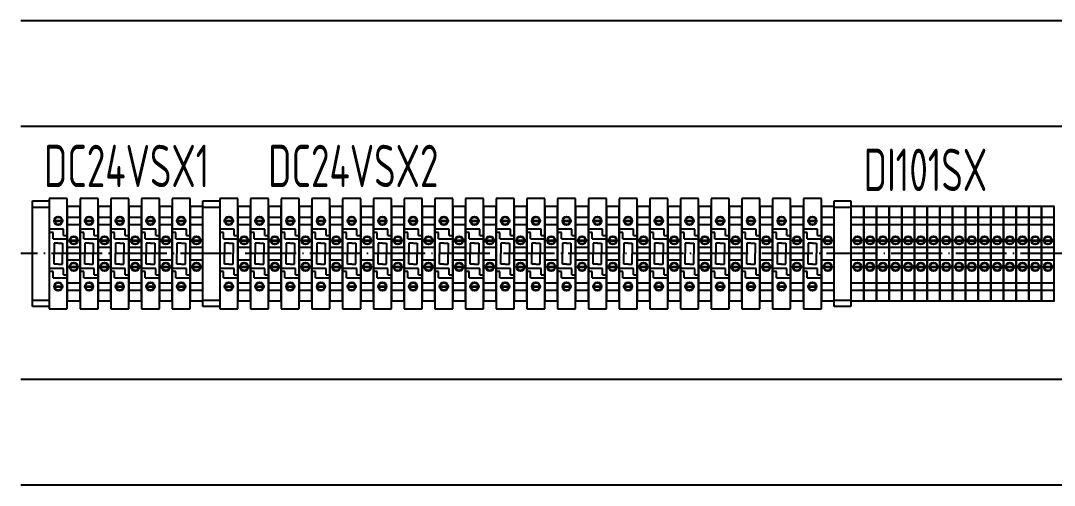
# Model space of a CAD drawing. Header units: millimetres. Extents: x 30557 to 235556, y -116603 to -73383.
# Drawn here: x 131278.6 to 131766.6, y -75100.7 to -74881.5 of the extents above; entities that cross this region are included whole.
import ezdxf

# ---------------------------------------------------------------- set-up
doc = ezdxf.new("R2010")
doc.units = ezdxf.units.MM
doc.linetypes.add('ZWCAD_ISO04W100', pattern=[30.5, 24, -3, 0.5, -3])
doc.layers.add('1', color=3, linetype='Continuous')
doc.styles.add('supcon', font='sceie.shx', dxfattribs={"width": 0.75, "height": 40, "bigfont": 'sceic.shx'})

# ---------------------------------------------------------------- blocks, each defined once
blk = doc.blocks.new('SAKDU2.5')
at = {"color": 253}
for p, q in [((516132.13, 339835.66), (516138.13, 339835.66)), ((516132.13, 339832.16), (516138.13, 339832.16)), ((516132.13, 339821.41), (516138.13, 339821.41)), ((516133.43, 339824.81), (516136.82, 339824.81)), ((516133.43, 339824.51), (516136.82, 339824.51)), ((516132.13, 339815.41), (516138.13, 339815.41)), ((516133.43, 339812.31), (516136.82, 339812.31)), ((516133.43, 339812.01), (516136.82, 339812.01)), ((516132.13, 339804.66), (516138.13, 339804.66)), ((516132.13, 339801.16), (516138.13, 339801.16))]:
    blk.add_line(p, q, dxfattribs=at)
at = {"color": 253, "lineweight": -3}
blk.add_lwpolyline([(516132.13, 339796.16), (516138.13, 339796.16), (516138.13, 339840.66), (516132.13, 339840.66)], close=True, dxfattribs=at)
at = {"color": 253}
for centre, radius in [((516135.13, 339824.66), 2), ((516135.13, 339824.66), 1.7), ((516135.13, 339812.16), 2), ((516135.13, 339812.16), 1.7)]:
    blk.add_circle(centre, radius, dxfattribs=at)
blk = doc.blocks.new('8端子块')
for p in [(-500909.85, -336987.34), (-500903.85, -336987.34), (-500897.85, -336987.34), (-500891.85, -336987.34), (-500885.85, -336987.34), (-500879.85, -336987.34), (-500873.85, -336987.34), (-500867.85, -336987.34)]:
    blk.add_blockref('SAKDU2.5', p)
blk = doc.blocks.new('固定块')
for p, q in [((516096.27, 339845.14), (516104.27, 339845.14)), ((516096.27, 339795.14), (516096.27, 339845.14)), ((516104.27, 339845.14), (516104.27, 339795.14)), ((516096.27, 339842.14), (516104.27, 339842.14)), ((516096.27, 339798.14), (516104.27, 339798.14)), ((516104.27, 339795.14), (516096.27, 339795.14))]:
    blk.add_line(p, q)
blk = doc.blocks.new('SAKSI 4')
at = {"color": 253}
for p, q in [((516105.17, 339844.41), (516105.17, 339792.41)), ((516113.67, 339844.41), (516105.17, 339844.41)), ((516113.67, 339792.41), (516113.67, 339844.41)), ((516111.92, 339829.91), (516105.17, 339829.91)), ((516107.73, 339834.06), (516111.11, 339834.06)), ((516107.73, 339833.76), (516111.11, 339833.76)), ((516111.92, 339826.91), (516111.92, 339829.91)), ((516106.92, 339828.41), (516105.17, 339828.41)), ((516106.92, 339825.41), (516106.92, 339828.41)), ((516106.92, 339825.41), (516113.67, 339825.41)), ((516111.92, 339826.91), (516113.67, 339826.91)), ((516109.42, 339823.41), (516107.42, 339823.41)), ((516107.42, 339823.41), (516107.42, 339818.41)), ((516109.42, 339823.41), (516111.42, 339823.41)), ((516111.42, 339823.41), (516111.42, 339818.41)), ((516107.42, 339813.41), (516107.42, 339818.41)), ((516111.42, 339813.41), (516111.42, 339818.41)), ((516111.92, 339811.41), (516105.17, 339811.41)), ((516109.42, 339813.41), (516107.42, 339813.41)), ((516109.42, 339813.41), (516111.42, 339813.41)), ((516111.92, 339808.41), (516111.92, 339811.41)), ((516106.92, 339809.91), (516105.17, 339809.91)), ((516106.92, 339806.91), (516106.92, 339809.91)), ((516106.92, 339806.91), (516113.67, 339806.91)), ((516111.92, 339808.41), (516113.67, 339808.41)), ((516107.73, 339803.06), (516111.11, 339803.06)), ((516107.73, 339802.76), (516111.11, 339802.76)), ((516105.17, 339792.41), (516113.67, 339792.41))]:
    blk.add_line(p, q, dxfattribs=at)
for centre, radius in [((516109.42, 339833.91), 2), ((516109.42, 339833.91), 1.7), ((516109.42, 339802.91), 2), ((516109.42, 339802.91), 1.7)]:
    blk.add_circle(centre, radius, dxfattribs=at)

msp = doc.modelspace()

# ---------------------------------------------------------------- linework, layer by layer
at = {"lineweight": -3}
for p, q in [((132018.55, -74881.46), (131278.56, -74881.46)), ((132018.55, -74931.46), (131278.56, -74931.46)), ((132018.55, -75050.73), (131278.56, -75050.73)), ((132018.55, -75100.73), (131278.56, -75100.73)), ((132018.55, -75100.73), (131278.56, -75100.73))]:
    msp.add_line(p, q, dxfattribs=at)
at = {"color": 4, "linetype": 'ZWCAD_ISO04W100', "lineweight": -3}
msp.add_line((132018.55, -74991.39), (131278.56, -74991.39), dxfattribs=at)

# ---------------------------------------------------------------- block references
for name, p in [('固定块', (-384812.19, -414811.54)), ('SAKSI 4', (-384813.09, -414809.8)), ('SAKDU2.5', (-384831.55, -414809.8)), ('SAKSI 4', (-384798.59, -414809.8)), ('SAKDU2.5', (-384817.05, -414809.8)), ('SAKSI 4', (-384784.09, -414809.8)), ('SAKDU2.5', (-384802.55, -414809.8)), ('SAKSI 4', (-384769.59, -414809.8)), ('SAKDU2.5', (-384788.05, -414809.8)), ('SAKSI 4', (-384755.09, -414809.8)), ('SAKDU2.5', (-384773.55, -414809.8)), ('固定块', (-384731.69, -414811.54)), ('SAKSI 4', (-384732.59, -414809.8)), ('SAKDU2.5', (-384751.05, -414809.8)), ('SAKSI 4', (-384718.09, -414809.8)), ('SAKDU2.5', (-384736.55, -414809.8)), ('SAKSI 4', (-384703.59, -414809.8)), ('SAKDU2.5', (-384722.05, -414809.8)), ('SAKSI 4', (-384689.09, -414809.8)), ('SAKDU2.5', (-384707.55, -414809.8)), ('SAKSI 4', (-384674.59, -414809.8)), ('SAKDU2.5', (-384693.05, -414809.8)), ('SAKSI 4', (-384660.09, -414809.8)), ('SAKDU2.5', (-384678.55, -414809.8)), ('SAKSI 4', (-384645.59, -414809.8)), ('SAKDU2.5', (-384664.05, -414809.8)), ('SAKSI 4', (-384631.09, -414809.8)), ('SAKDU2.5', (-384649.55, -414809.8)), ('SAKSI 4', (-384616.59, -414809.8)), ('SAKDU2.5', (-384635.05, -414809.8)), ('SAKSI 4', (-384602.09, -414809.8)), ('SAKDU2.5', (-384620.55, -414809.8)), ('SAKSI 4', (-384587.59, -414809.8)), ('SAKDU2.5', (-384606.05, -414809.8)), ('SAKSI 4', (-384573.09, -414809.8)), ('SAKDU2.5', (-384591.55, -414809.8)), ('SAKSI 4', (-384558.59, -414809.8)), ('SAKDU2.5', (-384577.05, -414809.8)), ('SAKSI 4', (-384544.09, -414809.8)), ('SAKDU2.5', (-384562.55, -414809.8)), ('SAKSI 4', (-384529.59, -414809.8)), ('SAKDU2.5', (-384548.05, -414809.8)), ('SAKSI 4', (-384515.09, -414809.8)), ('SAKDU2.5', (-384533.55, -414809.8)), ('SAKSI 4', (-384500.59, -414809.8)), ('SAKDU2.5', (-384519.05, -414809.8)), ('SAKSI 4', (-384486.09, -414809.8)), ('SAKDU2.5', (-384504.55, -414809.8)), ('SAKSI 4', (-384471.59, -414809.8)), ('SAKDU2.5', (-384490.05, -414809.8)), ('SAKSI 4', (-384457.09, -414809.8)), ('SAKDU2.5', (-384475.55, -414809.8)), ('固定块', (-384433.69, -414811.54)), ('固定块', (-384433.69, -414811.54)), ('8端子块', (116448.3, -77822.46)), ('8端子块', (116496.3, -77822.46))]:
    msp.add_blockref(name, p)

# ---------------------------------------------------------------- texts
at = {"layer": '1', "color": 3, "style": 'supcon', "width": 0.75}
for s, p in [('DC24VSX1', (131289.58, -74960.02)), ('DC24VSX2', (131395.42, -74960.02)), ('DI101SX', (131676.57, -74961.86))]:
    msp.add_text(s, height=20, dxfattribs=at).set_placement(p)

doc.saveas('drawing.dxf')
